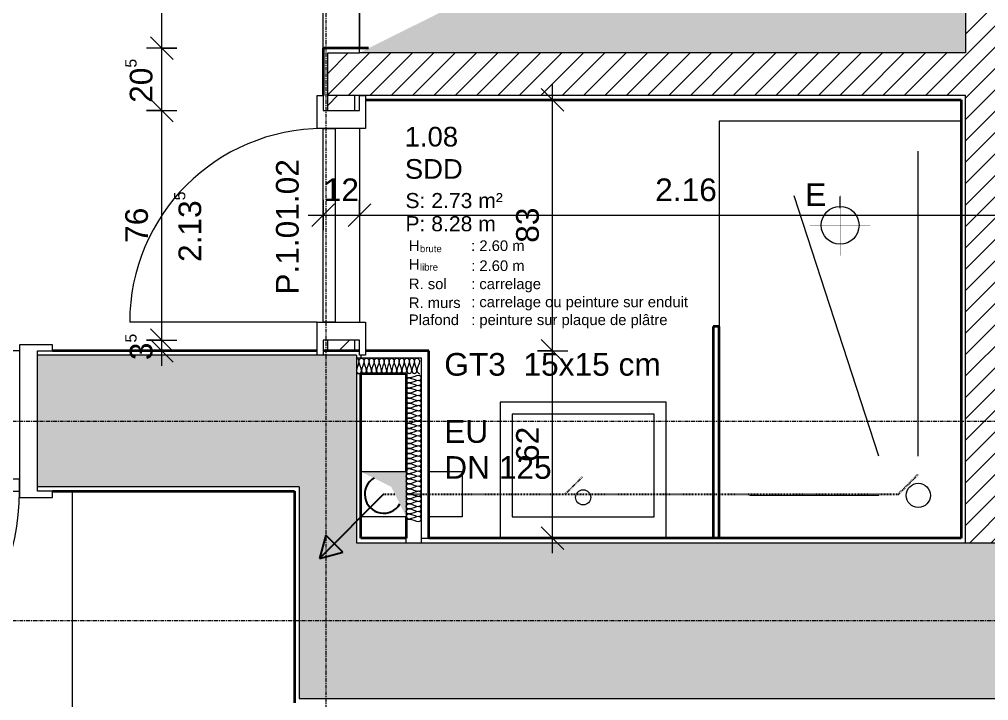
# Model space of a CAD drawing. Header units: millimetres. Extents: x -83 to 30397, y 298 to 25043.
# Drawn here: x 13692 to 16899, y 10940 to 13194 of the extents above; entities that cross this region are included whole.
import ezdxf

# ---------------------------------------------------------------- set-up
doc = ezdxf.new("R2010")
doc.units = ezdxf.units.MM
for name, pattern in [('Dot 1mm', [1, 0, -1]), ('Grid Line', [22.225, 12.7, -3.175, 3.175, -3.175]), ('WATER_CONNECTION', [5, 2.5, -2.5])]:
    doc.linetypes.add(name, pattern=pattern)
for name, color, linetype, lineweight in [('A-ANNO-DIMS', 211, 'Continuous', 9), ('A-ANNO-DIMS-50', 211, 'Continuous', 9), ('A-AREA-IDEN', 2, 'Continuous', 9), ('A-DETL', 90, 'Continuous', 9), ('A-DETL-GENF', 92, 'Continuous', 9), ('A-DOOR', 31, 'Continuous', 9), ('A-DOOR-FRAM', 31, 'Continuous', 18), ('A-DOOR-IDEN', 31, 'Continuous', 18), ('A-FLOR', 192, 'Continuous', 9), ('A-GENM', 13, 'Continuous', 9), ('A-WALL', 113, 'Continuous', 9), ('A-WALL-PATT', 111, 'Continuous', 35), ('G-ANNO-TEXT', 231, 'Continuous', 9), ('I-FURN', 30, 'Continuous', 9), ('I-WALL', 2, 'Continuous', 9), ('S-GRID', 1, 'Continuous', 9)]:
    doc.layers.add(name, color=color, linetype=linetype, lineweight=lineweight)
doc.styles.add('Arial', font='arial.ttf', dxfattribs={"height": 50})
doc.styles.add('Arial_2', font='arial.ttf', dxfattribs={"height": 0.7})
doc.styles.add('Arial_3', font='arial.ttf', dxfattribs={"height": 0.454924})
doc.styles.add('Arial_4', font='arial.ttf', dxfattribs={"height": 65})
doc.styles.add('Arial_5', font='arial.ttf', dxfattribs={"height": 35})
doc.styles.add('Arial_7', font='arial.ttf', dxfattribs={"height": 75})
doc.dimstyles.new('ANNOTATION_1_5MM_BLACK', dxfattribs={"dimscale": 304.8, "dimtxt": 76.519455, "dimasz": 0.246063, "dimexe": 0.164042, "dimexo": 0.0625, "dimgap": 0.065617, "dimtad": 1, "dimdec": 1, "dimlfac": 0.1, "dimrnd": 0.5, "dimdsep": 46, "dimtxsty": 'Arial_7', "dimblk1": 'OBLIQUE', "dimblk2": 'OBLIQUE', "dimsah": 1, "dimcen": 0.09, "dimdle": 0.164042, "dimazin": 0, "dimtfac": 1, "dimtdec": 4, "dimtix": 1, "dimtmove": 0, "dimatfit": 3, "dimfxl": 0.164042, "dimfxlon": 1, "dimtvp": 1, "dimtolj": 1, "dimtzin": 0, "dimarcsym": 2})
doc.dimstyles.new('ANNOTATION_1_5MM_BLACK_1', dxfattribs={"dimscale": 304.8, "dimtxt": 76.519455, "dimasz": 0.246063, "dimexe": 0.164042, "dimexo": 0.0625, "dimgap": 0.065617, "dimtad": 1, "dimlfac": 0.001, "dimrnd": 0.005, "dimzin": 0, "dimdsep": 46, "dimtxsty": 'Arial_7', "dimblk1": 'OBLIQUE', "dimblk2": 'OBLIQUE', "dimsah": 1, "dimcen": 0.09, "dimdle": 0.164042, "dimazin": 0, "dimtfac": 1, "dimtdec": 4, "dimtix": 1, "dimtmove": 0, "dimatfit": 3, "dimfxl": 0.164042, "dimfxlon": 1, "dimtvp": 1, "dimtolj": 1, "dimtzin": 0, "dimarcsym": 2})
pattern_1 = [(45, (0, 0), (-35.35534, 35.35534), [])]

# ---------------------------------------------------------------- blocks, each defined once
blk = doc.blocks.new('DOOR_SIMPLE _U-CASING - 885 x 2135-689238-N_F_ E_1')
at = {"layer": 'A-DOOR'}
for p, q in [((382.5, 252.5), (382.5, 997.5)), ((-382.5, -232.5), (382.5, -232.5))]:
    blk.add_line(p, q, dxfattribs=at)
at = {"layer": 'A-DOOR', "lineweight": 18}
for p, q in [((382.5, 232.5), (-382.5, 232.5)), ((-382.5, 232.5), (-382.5, 192.5)), ((382.5, 192.5), (382.5, 232.5)), ((-382.5, 192.5), (382.5, 192.5))]:
    blk.add_line(p, q, dxfattribs=at)
at = {"layer": 'A-DOOR'}
blk.add_arc((382.5, 232.5), 765, 90, 180, dxfattribs=at)
at = {"layer": 'A-DOOR-FRAM'}
for p, q in [((-382.5, 252.5), (-492.5, 252.5)), ((-492.5, 252.5), (-492.5, 232.5)), ((-492.5, 232.5), (-442.5, 232.5)), ((-442.5, 232.5), (-442.5, -232.5)), ((-382.5, -252.5), (-382.5, 252.5)), ((382.5, 252.5), (382.5, -252.5)), ((492.5, 252.5), (382.5, 252.5)), ((442.5, -232.5), (442.5, 232.5)), ((442.5, 232.5), (492.5, 232.5)), ((492.5, 232.5), (492.5, 252.5)), ((-442.5, -232.5), (-492.5, -232.5)), ((-492.5, -232.5), (-492.5, -252.5)), ((-492.5, -252.5), (-382.5, -252.5)), ((382.5, -252.5), (492.5, -252.5)), ((492.5, -232.5), (442.5, -232.5)), ((492.5, -252.5), (492.5, -232.5))]:
    blk.add_line(p, q, dxfattribs=at)
blk = doc.blocks.new('DOOR_SIMPLE _U-CASING - 760 x 2135-669667-N_F_ E_1')
at = {"layer": 'A-DOOR'}
for p, q in [((-320, 60), (320, 60)), ((320, -80), (320, -700))]:
    blk.add_line(p, q, dxfattribs=at)
at = {"layer": 'A-DOOR', "lineweight": 18}
for p, q in [((-320, -20), (320, -20)), ((-320, -60), (-320, -20)), ((320, -20), (320, -60)), ((320, -60), (-320, -60))]:
    blk.add_line(p, q, dxfattribs=at)
at = {"layer": 'A-DOOR'}
blk.add_arc((320, -60), 640, 180, 270, dxfattribs=at)
at = {"layer": 'A-DOOR-FRAM'}
for p, q in [((-430, 80), (-320, 80)), ((-430, 60), (-430, 80)), ((-320, 80), (-320, -80)), ((320, 80), (430, 80)), ((320, -80), (320, 80)), ((430, 80), (430, 60)), ((-380, 60), (-430, 60)), ((-380, -60), (-380, 60)), ((380, 60), (380, -60)), ((430, 60), (380, 60)), ((-430, -60), (-380, -60)), ((-430, -80), (-430, -60)), ((380, -60), (430, -60)), ((430, -60), (430, -80)), ((-320, -80), (-430, -80)), ((430, -80), (320, -80))]:
    blk.add_line(p, q, dxfattribs=at)
blk = doc.blocks.new('SHOWER - 1380 x 800-581641-N_F_ E_1')
at = {"layer": 'A-GENM'}
for p, q in [((271.4, -141.4), (700, -141.4)), ((141.4, -271.4), (141.4, -1280)), ((271.4, -271.4), (552.3, -1132.3)), ((800, -1380), (800, -700)), ((0, -1380), (800, -1380))]:
    blk.add_line(p, q, dxfattribs=at)
blk.add_circle((141.4, -141.4), 40, dxfattribs=at)
blk = doc.blocks.new('BATHROOM_SINK - 450 x 550-303454-N_F_ E_1')
at = {"layer": 'A-GENM'}
for p, q in [((450, 275), (0, 275)), ((450, -275), (450, 275)), ((70, 235), (70, -235)), ((410, 235), (70, 235)), ((410, -235), (410, 235)), ((70, -235), (410, -235)), ((0, -275), (450, -275))]:
    blk.add_line(p, q, dxfattribs=at)
blk.add_circle((135, 0), 25, dxfattribs=at)
blk = doc.blocks.new('CLOSET - 4950 x 750-581955-N_F_ E_1')
at = {"layer": 'I-FURN', "color": 253}
blk.add_line((0, 4935), (0, 0), dxfattribs=at)
blk = doc.blocks.new('OPENING_SHAFT_UP_GREY - Shaft Opening Symbol-728962-N_F_ E_1')
at = {"layer": 'A-DETL-GENF'}
blk.add_hatch(color=256, dxfattribs=at).paths.add_polyline_path([(75, -75), (75, 75), (-75, 75), (25, 25), (57.9, -40.8)])
for p, q in [((-75, 75), (75, 75)), ((-75, -75), (-75, 75)), ((75, 75), (75, -75)), ((75, -75), (-75, -75))]:
    blk.add_line(p, q, dxfattribs=at)
blk = doc.blocks.new('OPENING_SHAFT_UP_GREY - Shaft Opening Symbol-766635-N_F_ E_1')
at = {"layer": 'A-DETL-GENF'}
blk.add_hatch(color=256, dxfattribs=at).paths.add_polyline_path([(1045.8, -1002.5), (1045.8, 1002.5), (-1045.8, 1002.5), (377.5, 334.2), (740.9, -392.7)])
for p, q in [((-1045.8, 1002.5), (1045.8, 1002.5)), ((-1045.8, -1002.5), (-1045.8, 1002.5)), ((1045.8, 1002.5), (1045.8, -1002.5)), ((1045.8, -1002.5), (-1045.8, -1002.5))]:
    blk.add_line(p, q, dxfattribs=at)
blk = doc.blocks.new('ROOM_TAG_Small - ROOM_TAG_FR-570998-N_F_ E_1')
at = {"layer": 'A-AREA-IDEN', "insert": (-8.33, -5.482), "char_height": 0.7, "width": 0.88186, "attachment_point": 1, "style": 'Arial_2', "bg_fill": 3, "box_fill_scale": 1.25, "bg_fill_color": 256, "bg_fill_true_color": 13158600, "bg_fill_transparency": 0}
blk.add_mtext('H', dxfattribs=at)
at = {"layer": 'A-AREA-IDEN', "insert": (-7.602, -5.799), "char_height": 0.4549, "width": 2.00422, "attachment_point": 1, "style": 'Arial_3', "bg_fill": 3, "box_fill_scale": 1.25, "bg_fill_color": 256, "bg_fill_true_color": 13158600, "bg_fill_transparency": 0}
blk.add_mtext('brute', dxfattribs=at)
at = {"layer": 'A-AREA-IDEN', "insert": (-8.33, -6.703), "char_height": 0.7, "width": 0.88186, "attachment_point": 1, "style": 'Arial_2', "bg_fill": 3, "box_fill_scale": 1.25, "bg_fill_color": 256, "bg_fill_true_color": 13158600, "bg_fill_transparency": 0}
blk.add_mtext('H', dxfattribs=at)
at = {"layer": 'A-AREA-IDEN', "insert": (-7.602, -7.02), "char_height": 0.4549, "width": 1.60337, "attachment_point": 1, "style": 'Arial_3', "bg_fill": 3, "box_fill_scale": 1.25, "bg_fill_color": 256, "bg_fill_true_color": 13158600, "bg_fill_transparency": 0}
blk.add_mtext('libre', dxfattribs=at)
at = {"layer": 'A-AREA-IDEN', "insert": (-8.33, -8.002), "char_height": 0.7, "width": 3.12658, "attachment_point": 1, "style": 'Arial_2', "bg_fill": 3, "box_fill_scale": 1.25, "bg_fill_color": 256, "bg_fill_true_color": 13158600, "bg_fill_transparency": 0}
blk.add_mtext('R. sol', dxfattribs=at)
at = {"layer": 'A-AREA-IDEN', "insert": (-8.33, -9.248), "char_height": 0.7, "width": 4.24894, "attachment_point": 1, "style": 'Arial_2', "bg_fill": 3, "box_fill_scale": 1.25, "bg_fill_color": 256, "bg_fill_true_color": 13158600, "bg_fill_transparency": 0}
blk.add_mtext('R. murs', dxfattribs=at)
at = {"layer": 'A-AREA-IDEN', "insert": (-8.33, -10.379), "char_height": 0.7, "width": 4.24894, "attachment_point": 1, "style": 'Arial_2', "bg_fill": 3, "box_fill_scale": 1.25, "bg_fill_color": 256, "bg_fill_true_color": 13158600, "bg_fill_transparency": 0}
blk.add_mtext('Plafond', dxfattribs=at)
blk = doc.blocks.new('DIMBLOCK105-N_F_ E_1')
at = {"layer": 'A-ANNO-DIMS-50'}
for p, q in [((14163.4, 12132.5), (14125.9, 12170)), ((14113.4, 12132.5), (14213.4, 12132.5)), ((14163.4, 12132.5), (14113.4, 12132.5)), ((14163.4, 12097.5), (14125.9, 12135)), ((14163.4, 12047.5), (14163.4, 12132.5)), ((14163.4, 12132.5), (14200.9, 12095)), ((14213.4, 12097.5), (14113.4, 12097.5)), ((14163.4, 12097.5), (14200.9, 12060)), ((14163.4, 12097.5), (14213.4, 12097.5))]:
    blk.add_line(p, q, dxfattribs=at)
at = {"layer": 'A-ANNO-DIMS-50', "color": 0, "insert": (14042.5, 12066.4), "char_height": 75, "width": 116.613, "attachment_point": 1, "rotation": 90, "line_spacing_factor": 0.941778, "style": 'Arial_7'}
blk.add_mtext('3\\A2\\H0.5x;\\S5^  ;\\H2x;', dxfattribs=at)
blk = doc.blocks.new('_Oblique')
at = {"color": 0, "linetype": 'ByBlock', "lineweight": -2}
blk.add_line((-0.5, -0.5), (0.5, 0.5), dxfattribs=at)
blk = doc.blocks.new('DIMBLOCK106-N_F_ E_1')
at = {"layer": 'A-ANNO-DIMS-50'}
for p, q in [((14163.4, 12892.5), (14125.9, 12930)), ((14113.4, 12892.5), (14213.4, 12892.5)), ((14163.4, 12892.5), (14113.4, 12892.5)), ((14163.4, 12132.5), (14163.4, 12892.5)), ((14163.4, 12892.5), (14200.9, 12855)), ((14163.4, 12132.5), (14125.9, 12170)), ((14113.4, 12132.5), (14213.4, 12132.5)), ((14163.4, 12132.5), (14113.4, 12132.5)), ((14163.4, 12132.5), (14200.9, 12095))]:
    blk.add_line(p, q, dxfattribs=at)
at = {"layer": 'A-ANNO-DIMS-50', "color": 0, "char_height": 75, "attachment_point": 1, "rotation": 90, "line_spacing_factor": 0.941778, "style": 'Arial_7'}
for s, insert, width in [('2.13\\A2\\H0.5x;\\S5^  ;\\H2x;', (14203.7, 12391.2), 291.073), ('76', (14042.5, 12454.4), 139.568)]:
    blk.add_mtext(s, dxfattribs=dict(at, insert=insert, width=width))
blk = doc.blocks.new('DIMBLOCK107-N_F_ E_1')
at = {"layer": 'A-ANNO-DIMS-50'}
for p, q in [((14163.4, 13098.1), (14125.9, 13135.6)), ((14213.4, 13098.1), (14113.4, 13098.1)), ((14163.4, 12892.5), (14163.4, 13098.1)), ((14163.4, 13098.1), (14200.9, 13060.6)), ((14163.4, 13098.1), (14213.4, 13098.1)), ((14163.4, 12892.5), (14125.9, 12930)), ((14113.4, 12892.5), (14213.4, 12892.5)), ((14163.4, 12892.5), (14113.4, 12892.5)), ((14163.4, 12892.5), (14200.9, 12855))]:
    blk.add_line(p, q, dxfattribs=at)
at = {"layer": 'A-ANNO-DIMS-50', "color": 0, "insert": (14042.5, 12917.7), "char_height": 75, "width": 186.397, "attachment_point": 1, "rotation": 90, "line_spacing_factor": 0.941778, "style": 'Arial_7'}
blk.add_mtext('20\\A2\\H0.5x;\\S5^  ;\\H2x;', dxfattribs=at)
blk = doc.blocks.new('DIMBLOCK108-N_F_ E_1')
at = {"layer": 'A-ANNO-DIMS-50'}
for p, q in [((14163.4, 15294.7), (14125.9, 15332.2)), ((14213.4, 15294.7), (14113.4, 15294.7)), ((14163.4, 13098.1), (14163.4, 15294.7)), ((14163.4, 15294.7), (14200.9, 15257.2)), ((14163.4, 15294.7), (14213.4, 15294.7)), ((14163.4, 13098.1), (14125.9, 13135.6)), ((14213.4, 13098.1), (14113.4, 13098.1)), ((14163.4, 13098.1), (14200.9, 13060.6)), ((14163.4, 13098.1), (14213.4, 13098.1))]:
    blk.add_line(p, q, dxfattribs=at)
at = {"layer": 'A-ANNO-DIMS-50', "color": 0, "insert": (14042.5, 14075.1), "char_height": 75, "width": 291.073, "attachment_point": 1, "rotation": 90, "line_spacing_factor": 0.941778, "style": 'Arial_7'}
blk.add_mtext('2.19\\A2\\H0.5x;\\S5^  ;\\H2x;', dxfattribs=at)
blk = doc.blocks.new('DIMBLOCK114-N_F_ E_1')
at = {"layer": 'A-ANNO-DIMS-50'}
for p, q in [((14697.4, 12596.6), (14697.4, 12496.6)), ((14697.4, 12546.6), (14697.4, 12596.6)), ((14697.4, 12546.6), (14734.9, 12584.1)), ((14817.4, 12596.6), (14817.4, 12496.6)), ((14817.4, 12546.6), (14817.4, 12596.6)), ((14817.4, 12546.6), (14854.9, 12584.1)), ((14647.4, 12546.6), (14817.4, 12546.6)), ((14697.4, 12546.6), (14659.9, 12509.1)), ((14817.4, 12546.6), (14779.9, 12509.1))]:
    blk.add_line(p, q, dxfattribs=at)
at = {"layer": 'A-ANNO-DIMS-50', "color": 0, "insert": (14699.2, 12667.5), "char_height": 75, "width": 139.568, "attachment_point": 1, "line_spacing_factor": 0.941778, "style": 'Arial_7'}
blk.add_mtext('12', dxfattribs=at)
blk = doc.blocks.new('DIMBLOCK115-N_F_ E_1')
at = {"layer": 'A-ANNO-DIMS-50'}
for p, q in [((14817.4, 12596.6), (14817.4, 12496.6)), ((14817.4, 12546.6), (14817.4, 12596.6)), ((14817.4, 12546.6), (14854.9, 12584.1)), ((16977.4, 12596.6), (16977.4, 12496.6)), ((16977.4, 12546.6), (16977.4, 12596.6)), ((16977.4, 12546.6), (17014.9, 12584.1)), ((14817.4, 12546.6), (14779.9, 12509.1)), ((14817.4, 12546.6), (16977.4, 12546.6)), ((16977.4, 12546.6), (16939.9, 12509.1))]:
    blk.add_line(p, q, dxfattribs=at)
at = {"layer": 'A-ANNO-DIMS-50', "color": 0, "insert": (15795.6, 12667.5), "char_height": 75, "width": 244.244, "attachment_point": 1, "line_spacing_factor": 0.941778, "style": 'Arial_7'}
blk.add_mtext('2.16', dxfattribs=at)
blk = doc.blocks.new('DIMBLOCK134-N_F_ E_1')
at = {"layer": 'A-ANNO-DIMS-50'}
for p, q in [((15456.4, 12097.5), (15418.9, 12135)), ((15406.4, 12097.5), (15506.4, 12097.5)), ((15456.4, 12097.5), (15406.4, 12097.5)), ((15456.4, 11427.5), (15456.4, 12097.5)), ((15456.4, 12097.5), (15493.9, 12060)), ((15456.4, 11477.5), (15418.9, 11515)), ((15406.4, 11477.5), (15506.4, 11477.5)), ((15456.4, 11477.5), (15406.4, 11477.5)), ((15456.4, 11477.5), (15493.9, 11440))]:
    blk.add_line(p, q, dxfattribs=at)
at = {"layer": 'A-ANNO-DIMS-50', "color": 0, "insert": (15335.5, 11729.4), "char_height": 75, "width": 139.568, "attachment_point": 1, "rotation": 90, "line_spacing_factor": 0.941778, "style": 'Arial_7'}
blk.add_mtext('62', dxfattribs=at)
blk = doc.blocks.new('DIMBLOCK135-N_F_ E_1')
at = {"layer": 'A-ANNO-DIMS-50'}
for p, q in [((15456.4, 12928.1), (15418.9, 12965.6)), ((15456.4, 12097.5), (15456.4, 12978.1)), ((15406.4, 12928.1), (15506.4, 12928.1)), ((15456.4, 12928.1), (15406.4, 12928.1)), ((15456.4, 12928.1), (15493.9, 12890.6)), ((15456.4, 12097.5), (15418.9, 12135)), ((15406.4, 12097.5), (15506.4, 12097.5)), ((15456.4, 12097.5), (15406.4, 12097.5)), ((15456.4, 12097.5), (15493.9, 12060))]:
    blk.add_line(p, q, dxfattribs=at)
at = {"layer": 'A-ANNO-DIMS-50', "color": 0, "insert": (15335.5, 12454.7), "char_height": 75, "width": 139.568, "attachment_point": 1, "rotation": 90, "line_spacing_factor": 0.941778, "style": 'Arial_7'}
blk.add_mtext('83', dxfattribs=at)

msp = doc.modelspace()

# ---------------------------------------------------------------- hatches: boundary and pattern name
at = {"layer": 'A-DETL-GENF'}
msp.add_hatch(color=33, dxfattribs=at).paths.add_polyline_path([(14685.222, 11410.377), (14762.496, 11431.083), (14705.927, 11487.651)])
at = {"layer": 'A-WALL-PATT', "lineweight": 9}
h = msp.add_hatch(dxfattribs=at)
h.set_pattern_fill('FP1_2', color=256, style=0, pattern_type=2)
h.set_pattern_definition(pattern_1)
h.paths.add_polyline_path([(16822.354, 11462.509), (16962.354, 11462.509), (16962.354, 15367.509), (16822.354, 15367.509), (16822.354, 11477.509)])
h.paths.add_polyline_path([(16822.354, 16252.509), (16962.354, 16252.509), (16962.354, 16442.509), (16822.354, 16442.509), (16822.354, 16352.509)])
h = msp.add_hatch(dxfattribs=at)
h.set_pattern_fill('FP1_2', color=256, style=0, pattern_type=2)
h.set_pattern_definition(pattern_1)
h.paths.add_polyline_path([(16807.354, 12943.14), (16822.354, 12943.14), (16822.354, 13083.14), (14712.354, 13083.14), (14712.354, 12943.14), (16154.02, 12943.14)])
h = msp.add_hatch(dxfattribs=at)
h.set_pattern_fill('FP1_3', color=256, style=0, pattern_type=2)
h.set_pattern_definition([(45, (0, 0), (-53.033, 53.033), [])])
h.paths.add_polyline_path([(14712.354, 12097.509), (14802.354, 12097.509), (14802.354, 12132.509), (14712.354, 12132.509)])
h.paths.add_polyline_path([(14802.354, 12892.509), (14802.354, 12943.14), (14712.354, 12943.14), (14712.354, 12892.509)])
at = {"layer": 'A-WALL-PATT'}
h = msp.add_hatch(color=256, dxfattribs=at)
h.paths.add_polyline_path([(14187.534, 11647.509), (14617.354, 11647.509), (14617.354, 12082.509), (13752.354, 12082.509), (13752.354, 11647.509), (13797.354, 11647.509)])
h.paths.add_polyline_path([(12822.354, 11647.509), (12867.354, 11647.509), (12867.354, 12082.509), (11977.354, 12082.509), (11977.354, 11647.509), (12348.929, 11647.509)])
h = msp.add_hatch(color=256, dxfattribs=at)
h.paths.add_polyline_path([(14617.354, 10947.509), (14807.354, 10947.509), (14807.354, 12082.509), (14617.354, 12082.509), (14617.354, 11516.679)])
h.paths.add_polyline_path([(14685.222, 11410.377), (14705.927, 11487.651), (14762.496, 11431.083)])
msp.add_hatch(color=256, dxfattribs=at).paths.add_polyline_path([(20167.354, 10947.509), (20257.354, 10947.509), (20257.354, 11462.509), (14807.354, 11462.509), (14807.354, 10947.509), (19703.346, 10947.509)])

# ---------------------------------------------------------------- linework, layer by layer
at = {"layer": 'A-DETL', "linetype": 'Dot 1mm'}
for p, q in [((16407.354, 12412.509), (16407.354, 12612.509)), ((16307.354, 12512.509), (16507.354, 12512.509))]:
    msp.add_line(p, q, dxfattribs=at)
at = {"layer": 'A-DETL', "linetype": 'WATER_CONNECTION', "lineweight": 25}
for p, q in [((15497.354, 11622.509), (15557.354, 11682.509)), ((16599.511, 11622.509), (16665.932, 11688.931)), ((14897.354, 11622.509), (14934.854, 11622.509)), ((14972.354, 11622.509), (16599.511, 11622.509))]:
    msp.add_line(p, q, dxfattribs=at)
at = {"layer": 'A-DETL', "lineweight": 25}
for p, q in [((14897.354, 11622.509), (14685.222, 11410.377)), ((14705.927, 11487.651), (14685.222, 11410.377)), ((14762.496, 11431.083), (14705.927, 11487.651)), ((14685.222, 11410.377), (14762.496, 11431.083))]:
    msp.add_line(p, q, dxfattribs=at)
at = {"layer": 'A-DETL', "lineweight": 18}
msp.add_circle((16407.354, 12512.509), 62.5, dxfattribs=at)
at = {"layer": 'A-DETL', "lineweight": 25}
msp.add_arc((14897.354, 11622.509), 62.5, 120.084559, 329.346477, dxfattribs=at)
msp.add_arc((14897.354, 11622.509), 62.5, 120.084559, 329.346477, dxfattribs=at)
at = {"layer": 'A-DETL'}
for points in [[(14807.354, 12072.509), (14811.282, 12072.509), (14815.687, 12068.104), (14815.687, 12064.176)], [(14815.687, 12064.176), (14815.687, 12052.723), (14807.354, 12042.296), (14807.354, 12030.843)], [(14815.687, 12064.176), (14815.687, 12068.104), (14824.02, 12076.914), (14832.354, 12068.104), (14832.354, 12064.176)], [(14824.02, 12030.843), (14824.02, 12042.296), (14815.687, 12052.723), (14815.687, 12064.176)], [(14832.354, 12064.176), (14832.354, 12052.723), (14824.02, 12042.296), (14824.02, 12030.843)], [(14832.354, 12064.176), (14832.354, 12068.104), (14840.687, 12076.914), (14849.02, 12068.104), (14849.02, 12064.176)], [(14840.687, 12030.843), (14840.687, 12042.296), (14832.354, 12052.723), (14832.354, 12064.176)], [(14849.02, 12064.176), (14849.02, 12052.723), (14840.687, 12042.296), (14840.687, 12030.843)], [(14849.02, 12064.176), (14849.02, 12068.104), (14857.354, 12076.914), (14865.687, 12068.104), (14865.687, 12064.176)], [(14857.354, 12030.843), (14857.354, 12042.296), (14849.02, 12052.723), (14849.02, 12064.176)], [(14865.687, 12064.176), (14865.687, 12052.723), (14857.354, 12042.296), (14857.354, 12030.843)], [(14865.687, 12064.176), (14865.687, 12068.104), (14874.02, 12076.914), (14882.354, 12068.104), (14882.354, 12064.176)], [(14874.02, 12030.843), (14874.02, 12042.296), (14865.687, 12052.723), (14865.687, 12064.176)], [(14882.354, 12064.176), (14882.354, 12052.723), (14874.02, 12042.296), (14874.02, 12030.843)], [(14882.354, 12064.176), (14882.354, 12068.104), (14890.687, 12076.914), (14899.02, 12068.104), (14899.02, 12064.176)], [(14890.687, 12030.843), (14890.687, 12042.296), (14882.354, 12052.723), (14882.354, 12064.176)], [(14899.02, 12064.176), (14899.02, 12052.723), (14890.687, 12042.296), (14890.687, 12030.843)], [(14899.02, 12064.176), (14899.02, 12068.104), (14907.354, 12076.914), (14915.687, 12068.104), (14915.687, 12064.176)], [(14907.354, 12030.843), (14907.354, 12042.296), (14899.02, 12052.723), (14899.02, 12064.176)], [(14915.687, 12064.176), (14915.687, 12052.723), (14907.354, 12042.296), (14907.354, 12030.843)], [(14915.687, 12064.176), (14915.687, 12068.104), (14924.02, 12076.914), (14932.354, 12068.104), (14932.354, 12064.176)], [(14924.02, 12030.843), (14924.02, 12042.296), (14915.687, 12052.723), (14915.687, 12064.176)], [(14932.354, 12064.176), (14932.354, 12052.723), (14924.02, 12042.296), (14924.02, 12030.843)], [(14932.354, 12064.176), (14932.354, 12068.104), (14940.687, 12076.914), (14949.02, 12068.104), (14949.02, 12064.176)], [(14940.687, 12030.843), (14940.687, 12042.296), (14932.354, 12052.723), (14932.354, 12064.176)], [(14949.02, 12064.176), (14949.02, 12052.723), (14940.687, 12042.296), (14940.687, 12030.843)], [(14949.02, 12064.176), (14949.02, 12068.104), (14957.354, 12076.914), (14965.687, 12068.104), (14965.687, 12064.176)], [(14957.354, 12030.843), (14957.354, 12042.296), (14949.02, 12052.723), (14949.02, 12064.176)], [(14965.687, 12064.176), (14965.687, 12052.723), (14957.354, 12042.296), (14957.354, 12030.843)], [(14965.687, 12064.176), (14965.687, 12068.104), (14974.02, 12076.914), (14982.354, 12068.104), (14982.354, 12064.176)], [(14974.02, 12030.843), (14974.02, 12042.296), (14965.687, 12052.723), (14965.687, 12064.176)], [(14982.354, 12064.176), (14982.354, 12052.723), (14974.02, 12042.296), (14974.02, 12030.843)], [(14982.354, 12064.176), (14982.354, 12068.104), (14990.687, 12076.914), (14999.02, 12068.104), (14999.02, 12064.176)], [(14990.687, 12030.843), (14990.687, 12042.296), (14982.354, 12052.723), (14982.354, 12064.176)], [(14999.02, 12064.176), (14999.02, 12052.723), (14990.687, 12042.296), (14990.687, 12030.843)], [(14999.02, 12064.176), (14999.02, 12068.104), (15007.354, 12076.914), (15015.687, 12068.104), (15015.687, 12064.176)], [(15007.354, 12030.843), (15007.354, 12042.296), (14999.02, 12052.723), (14999.02, 12064.176)], [(15015.687, 12064.176), (15015.687, 12052.723), (15007.354, 12042.296), (15007.354, 12030.843)], [(14807.354, 12030.843), (14807.354, 12026.914), (14815.687, 12018.104), (14824.02, 12026.914), (14824.02, 12030.843)], [(14824.02, 12030.843), (14824.02, 12026.914), (14832.354, 12018.104), (14840.687, 12026.914), (14840.687, 12030.843)], [(14840.687, 12030.843), (14840.687, 12026.914), (14849.02, 12018.104), (14857.354, 12026.914), (14857.354, 12030.843)], [(14857.354, 12030.843), (14857.354, 12026.914), (14865.687, 12018.104), (14874.02, 12026.914), (14874.02, 12030.843)], [(14874.02, 12030.843), (14874.02, 12026.914), (14882.354, 12018.104), (14890.687, 12026.914), (14890.687, 12030.843)], [(14890.687, 12030.843), (14890.687, 12026.914), (14899.02, 12018.104), (14907.354, 12026.914), (14907.354, 12030.843)], [(14907.354, 12030.843), (14907.354, 12026.914), (14915.687, 12018.104), (14924.02, 12026.914), (14924.02, 12030.843)], [(14924.02, 12030.843), (14924.02, 12026.914), (14932.354, 12018.104), (14940.687, 12026.914), (14940.687, 12030.843)], [(14940.687, 12030.843), (14940.687, 12026.914), (14949.02, 12018.104), (14957.354, 12026.914), (14957.354, 12030.843)], [(14957.354, 12030.843), (14957.354, 12026.914), (14965.687, 12018.104), (14974.02, 12026.914), (14974.02, 12030.843)], [(14974.02, 12030.843), (14974.02, 12026.914), (14982.354, 12018.104), (14990.687, 12026.914), (14990.687, 12030.843)], [(14990.687, 12030.843), (14990.687, 12026.914), (14999.02, 12018.104), (15007.354, 12026.914), (15007.354, 12030.843)], [(15007.354, 12030.843), (15007.354, 12026.914), (15011.759, 12022.509), (15015.687, 12022.509)], [(14980.687, 12007.509), (14976.759, 12007.509), (14972.354, 12011.914), (14972.354, 12015.843)], [(14980.687, 11990.843), (14976.759, 11990.843), (14967.949, 11999.176), (14976.759, 12007.509), (14980.687, 12007.509)], [(15014.02, 12015.843), (15002.567, 12015.843), (14992.14, 12007.509), (14980.687, 12007.509)], [(14980.687, 12007.509), (14992.14, 12007.509), (15002.567, 11999.176), (15014.02, 11999.176)], [(15014.02, 11999.176), (15002.567, 11999.176), (14992.14, 11990.843), (14980.687, 11990.843)], [(15014.02, 11999.176), (15017.949, 11999.176), (15026.759, 12007.509), (15017.949, 12015.843), (15014.02, 12015.843)], [(15014.02, 11982.509), (15017.949, 11982.509), (15026.759, 11990.843), (15017.949, 11999.176), (15014.02, 11999.176)], [(14980.687, 11974.176), (14976.759, 11974.176), (14967.949, 11982.509), (14976.759, 11990.843), (14980.687, 11990.843)], [(14980.687, 11957.509), (14976.759, 11957.509), (14967.949, 11965.843), (14976.759, 11974.176), (14980.687, 11974.176)], [(14980.687, 11990.843), (14992.14, 11990.843), (15002.567, 11982.509), (15014.02, 11982.509)], [(15014.02, 11982.509), (15002.567, 11982.509), (14992.14, 11974.176), (14980.687, 11974.176)], [(14980.687, 11974.176), (14992.14, 11974.176), (15002.567, 11965.843), (15014.02, 11965.843)], [(15014.02, 11965.843), (15002.567, 11965.843), (14992.14, 11957.509), (14980.687, 11957.509)], [(15014.02, 11965.843), (15017.949, 11965.843), (15026.759, 11974.176), (15017.949, 11982.509), (15014.02, 11982.509)], [(15014.02, 11949.176), (15017.949, 11949.176), (15026.759, 11957.509), (15017.949, 11965.843), (15014.02, 11965.843)], [(14980.687, 11940.843), (14976.759, 11940.843), (14967.949, 11949.176), (14976.759, 11957.509), (14980.687, 11957.509)], [(14980.687, 11924.176), (14976.759, 11924.176), (14967.949, 11932.509), (14976.759, 11940.843), (14980.687, 11940.843)], [(14980.687, 11957.509), (14992.14, 11957.509), (15002.567, 11949.176), (15014.02, 11949.176)], [(15014.02, 11949.176), (15002.567, 11949.176), (14992.14, 11940.843), (14980.687, 11940.843)], [(14980.687, 11940.843), (14992.14, 11940.843), (15002.567, 11932.509), (15014.02, 11932.509)], [(15014.02, 11932.509), (15002.567, 11932.509), (14992.14, 11924.176), (14980.687, 11924.176)], [(15014.02, 11932.509), (15017.949, 11932.509), (15026.759, 11940.843), (15017.949, 11949.176), (15014.02, 11949.176)], [(15014.02, 11915.843), (15017.949, 11915.843), (15026.759, 11924.176), (15017.949, 11932.509), (15014.02, 11932.509)], [(14980.687, 11907.509), (14976.759, 11907.509), (14967.949, 11915.843), (14976.759, 11924.176), (14980.687, 11924.176)], [(14980.687, 11890.843), (14976.759, 11890.843), (14967.949, 11899.176), (14976.759, 11907.509), (14980.687, 11907.509)], [(14980.687, 11924.176), (14992.14, 11924.176), (15002.567, 11915.843), (15014.02, 11915.843)], [(15014.02, 11915.843), (15002.567, 11915.843), (14992.14, 11907.509), (14980.687, 11907.509)], [(14980.687, 11907.509), (14992.14, 11907.509), (15002.567, 11899.176), (15014.02, 11899.176)], [(15014.02, 11899.176), (15002.567, 11899.176), (14992.14, 11890.843), (14980.687, 11890.843)], [(15014.02, 11899.176), (15017.949, 11899.176), (15026.759, 11907.509), (15017.949, 11915.843), (15014.02, 11915.843)], [(15014.02, 11882.509), (15017.949, 11882.509), (15026.759, 11890.843), (15017.949, 11899.176), (15014.02, 11899.176)], [(14980.687, 11874.176), (14976.759, 11874.176), (14967.949, 11882.509), (14976.759, 11890.843), (14980.687, 11890.843)], [(14980.687, 11857.509), (14976.759, 11857.509), (14967.949, 11865.843), (14976.759, 11874.176), (14980.687, 11874.176)], [(14980.687, 11890.843), (14992.14, 11890.843), (15002.567, 11882.509), (15014.02, 11882.509)], [(15014.02, 11882.509), (15002.567, 11882.509), (14992.14, 11874.176), (14980.687, 11874.176)], [(14980.687, 11874.176), (14992.14, 11874.176), (15002.567, 11865.843), (15014.02, 11865.843)], [(15014.02, 11865.843), (15002.567, 11865.843), (14992.14, 11857.509), (14980.687, 11857.509)], [(15014.02, 11865.843), (15017.949, 11865.843), (15026.759, 11874.176), (15017.949, 11882.509), (15014.02, 11882.509)], [(15014.02, 11849.176), (15017.949, 11849.176), (15026.759, 11857.509), (15017.949, 11865.843), (15014.02, 11865.843)], [(14980.687, 11840.843), (14976.759, 11840.843), (14967.949, 11849.176), (14976.759, 11857.509), (14980.687, 11857.509)], [(14980.687, 11824.176), (14976.759, 11824.176), (14967.949, 11832.509), (14976.759, 11840.843), (14980.687, 11840.843)], [(14980.687, 11857.509), (14992.14, 11857.509), (15002.567, 11849.176), (15014.02, 11849.176)], [(15014.02, 11849.176), (15002.567, 11849.176), (14992.14, 11840.843), (14980.687, 11840.843)], [(14980.687, 11840.843), (14992.14, 11840.843), (15002.567, 11832.509), (15014.02, 11832.509)], [(15014.02, 11832.509), (15002.567, 11832.509), (14992.14, 11824.176), (14980.687, 11824.176)], [(15014.02, 11832.509), (15017.949, 11832.509), (15026.759, 11840.843), (15017.949, 11849.176), (15014.02, 11849.176)], [(15014.02, 11815.843), (15017.949, 11815.843), (15026.759, 11824.176), (15017.949, 11832.509), (15014.02, 11832.509)], [(14980.687, 11807.509), (14976.759, 11807.509), (14967.949, 11815.843), (14976.759, 11824.176), (14980.687, 11824.176)], [(14980.687, 11790.843), (14976.759, 11790.843), (14967.949, 11799.176), (14976.759, 11807.509), (14980.687, 11807.509)], [(14980.687, 11824.176), (14992.14, 11824.176), (15002.567, 11815.843), (15014.02, 11815.843)], [(15014.02, 11815.843), (15002.567, 11815.843), (14992.14, 11807.509), (14980.687, 11807.509)], [(14980.687, 11807.509), (14992.14, 11807.509), (15002.567, 11799.176), (15014.02, 11799.176)], [(15014.02, 11799.176), (15002.567, 11799.176), (14992.14, 11790.843), (14980.687, 11790.843)], [(15014.02, 11799.176), (15017.949, 11799.176), (15026.759, 11807.509), (15017.949, 11815.843), (15014.02, 11815.843)], [(15014.02, 11782.509), (15017.949, 11782.509), (15026.759, 11790.843), (15017.949, 11799.176), (15014.02, 11799.176)], [(14980.687, 11774.176), (14976.759, 11774.176), (14967.949, 11782.509), (14976.759, 11790.843), (14980.687, 11790.843)], [(14980.687, 11757.509), (14976.759, 11757.509), (14967.949, 11765.843), (14976.759, 11774.176), (14980.687, 11774.176)], [(14980.687, 11790.843), (14992.14, 11790.843), (15002.567, 11782.509), (15014.02, 11782.509)], [(15014.02, 11782.509), (15002.567, 11782.509), (14992.14, 11774.176), (14980.687, 11774.176)], [(14980.687, 11774.176), (14992.14, 11774.176), (15002.567, 11765.843), (15014.02, 11765.843)], [(15014.02, 11765.843), (15017.949, 11765.843), (15026.759, 11774.176), (15017.949, 11782.509), (15014.02, 11782.509)], [(14980.687, 11740.843), (14976.759, 11740.843), (14967.949, 11749.176), (14976.759, 11757.509), (14980.687, 11757.509)], [(14980.687, 11724.176), (14976.759, 11724.176), (14967.949, 11732.509), (14976.759, 11740.843), (14980.687, 11740.843)], [(15014.02, 11765.843), (15002.567, 11765.843), (14992.14, 11757.509), (14980.687, 11757.509)], [(14980.687, 11757.509), (14992.14, 11757.509), (15002.567, 11749.176), (15014.02, 11749.176)], [(15014.02, 11749.176), (15002.567, 11749.176), (14992.14, 11740.843), (14980.687, 11740.843)], [(14980.687, 11740.843), (14992.14, 11740.843), (15002.567, 11732.509), (15014.02, 11732.509)], [(15014.02, 11749.176), (15017.949, 11749.176), (15026.759, 11757.509), (15017.949, 11765.843), (15014.02, 11765.843)], [(15014.02, 11732.509), (15017.949, 11732.509), (15026.759, 11740.843), (15017.949, 11749.176), (15014.02, 11749.176)], [(14980.687, 11707.509), (14976.759, 11707.509), (14967.949, 11715.843), (14976.759, 11724.176), (14980.687, 11724.176)], [(14980.687, 11690.843), (14976.759, 11690.843), (14967.949, 11699.176), (14976.759, 11707.509), (14980.687, 11707.509)], [(15014.02, 11732.509), (15002.567, 11732.509), (14992.14, 11724.176), (14980.687, 11724.176)], [(14980.687, 11724.176), (14992.14, 11724.176), (15002.567, 11715.843), (15014.02, 11715.843)], [(15014.02, 11715.843), (15002.567, 11715.843), (14992.14, 11707.509), (14980.687, 11707.509)], [(14980.687, 11707.509), (14992.14, 11707.509), (15002.567, 11699.176), (15014.02, 11699.176)], [(15014.02, 11715.843), (15017.949, 11715.843), (15026.759, 11724.176), (15017.949, 11732.509), (15014.02, 11732.509)], [(15014.02, 11699.176), (15017.949, 11699.176), (15026.759, 11707.509), (15017.949, 11715.843), (15014.02, 11715.843)], [(14980.687, 11674.176), (14976.759, 11674.176), (14967.949, 11682.509), (14976.759, 11690.843), (14980.687, 11690.843)], [(14980.687, 11657.509), (14976.759, 11657.509), (14967.949, 11665.843), (14976.759, 11674.176), (14980.687, 11674.176)], [(15014.02, 11699.176), (15002.567, 11699.176), (14992.14, 11690.843), (14980.687, 11690.843)], [(14980.687, 11690.843), (14992.14, 11690.843), (15002.567, 11682.509), (15014.02, 11682.509)], [(15014.02, 11682.509), (15002.567, 11682.509), (14992.14, 11674.176), (14980.687, 11674.176)], [(14980.687, 11674.176), (14992.14, 11674.176), (15002.567, 11665.843), (15014.02, 11665.843)], [(15014.02, 11682.509), (15017.949, 11682.509), (15026.759, 11690.843), (15017.949, 11699.176), (15014.02, 11699.176)], [(15014.02, 11665.843), (15017.949, 11665.843), (15026.759, 11674.176), (15017.949, 11682.509), (15014.02, 11682.509)], [(14980.687, 11640.843), (14976.759, 11640.843), (14967.949, 11649.176), (14976.759, 11657.509), (14980.687, 11657.509)], [(14980.687, 11624.176), (14976.759, 11624.176), (14967.949, 11632.509), (14976.759, 11640.843), (14980.687, 11640.843)], [(15014.02, 11665.843), (15002.567, 11665.843), (14992.14, 11657.509), (14980.687, 11657.509)], [(14980.687, 11657.509), (14992.14, 11657.509), (15002.567, 11649.176), (15014.02, 11649.176)], [(15014.02, 11649.176), (15002.567, 11649.176), (14992.14, 11640.843), (14980.687, 11640.843)], [(14980.687, 11640.843), (14992.14, 11640.843), (15002.567, 11632.509), (15014.02, 11632.509)], [(15014.02, 11649.176), (15017.949, 11649.176), (15026.759, 11657.509), (15017.949, 11665.843), (15014.02, 11665.843)], [(15014.02, 11632.509), (15017.949, 11632.509), (15026.759, 11640.843), (15017.949, 11649.176), (15014.02, 11649.176)], [(14980.687, 11607.509), (14976.759, 11607.509), (14967.949, 11615.843), (14976.759, 11624.176), (14980.687, 11624.176)], [(14980.687, 11590.843), (14976.759, 11590.843), (14967.949, 11599.176), (14976.759, 11607.509), (14980.687, 11607.509)], [(15014.02, 11632.509), (15002.567, 11632.509), (14992.14, 11624.176), (14980.687, 11624.176)], [(14980.687, 11624.176), (14992.14, 11624.176), (15002.567, 11615.843), (15014.02, 11615.843)], [(15014.02, 11615.843), (15002.567, 11615.843), (14992.14, 11607.509), (14980.687, 11607.509)], [(14980.687, 11607.509), (14992.14, 11607.509), (15002.567, 11599.176), (15014.02, 11599.176)], [(15014.02, 11615.843), (15017.949, 11615.843), (15026.759, 11624.176), (15017.949, 11632.509), (15014.02, 11632.509)], [(15014.02, 11599.176), (15017.949, 11599.176), (15026.759, 11607.509), (15017.949, 11615.843), (15014.02, 11615.843)], [(14980.687, 11574.176), (14976.759, 11574.176), (14967.949, 11582.509), (14976.759, 11590.843), (14980.687, 11590.843)], [(15014.02, 11599.176), (15002.567, 11599.176), (14992.14, 11590.843), (14980.687, 11590.843)], [(14980.687, 11590.843), (14992.14, 11590.843), (15002.567, 11582.509), (15014.02, 11582.509)], [(15014.02, 11582.509), (15002.567, 11582.509), (14992.14, 11574.176), (14980.687, 11574.176)], [(15014.02, 11582.509), (15017.949, 11582.509), (15026.759, 11590.843), (15017.949, 11599.176), (15014.02, 11599.176)], [(15014.02, 11565.843), (15017.949, 11565.843), (15026.759, 11574.176), (15017.949, 11582.509), (15014.02, 11582.509)], [(14980.687, 11557.509), (14976.759, 11557.509), (14967.949, 11565.843), (14976.759, 11574.176), (14980.687, 11574.176)], [(14980.687, 11540.843), (14976.759, 11540.843), (14967.949, 11549.176), (14976.759, 11557.509), (14980.687, 11557.509)], [(14980.687, 11574.176), (14992.14, 11574.176), (15002.567, 11565.843), (15014.02, 11565.843)], [(15014.02, 11565.843), (15002.567, 11565.843), (14992.14, 11557.509), (14980.687, 11557.509)], [(14980.687, 11557.509), (14992.14, 11557.509), (15002.567, 11549.176), (15014.02, 11549.176)], [(15014.02, 11549.176), (15002.567, 11549.176), (14992.14, 11540.843), (14980.687, 11540.843)], [(15014.02, 11549.176), (15017.949, 11549.176), (15026.759, 11557.509), (15017.949, 11565.843), (15014.02, 11565.843)], [(15014.02, 11532.509), (15017.949, 11532.509), (15026.759, 11540.843), (15017.949, 11549.176), (15014.02, 11549.176)], [(14972.354, 11532.509), (14972.354, 11536.438), (14976.759, 11540.843), (14980.687, 11540.843)], [(14980.687, 11540.843), (14992.14, 11540.843), (15002.567, 11532.509), (15014.02, 11532.509)]]:
    msp.add_open_spline(points, degree=3, dxfattribs=at)
at = {"layer": 'A-FLOR'}
for p, q in [((15047.354, 11697.509), (15157.354, 11697.509)), ((15157.354, 11697.509), (15157.354, 11547.509)), ((15157.354, 11547.509), (15047.354, 11547.509))]:
    msp.add_line(p, q, dxfattribs=at)
at = {"layer": 'A-WALL'}
for p, q in [((14697.354, 13098.14), (14697.354, 15294.714)), ((14817.354, 15174.714), (14817.354, 13098.14)), ((14712.354, 13083.14), (14817.354, 13083.14)), ((14712.354, 12892.509), (14712.354, 13083.14)), ((14712.354, 12943.14), (16822.354, 12943.14)), ((14802.354, 12892.509), (14802.354, 12943.14)), ((16822.354, 11462.509), (16822.354, 12943.14)), ((14712.354, 12097.509), (14712.354, 12132.509)), ((14802.354, 12097.509), (14802.354, 12132.509)), ((14677.354, 12082.509), (13752.354, 12082.509)), ((14807.354, 12082.509), (14697.354, 12082.509)), ((14807.354, 12082.509), (14807.354, 11462.509)), ((15022.354, 12072.509), (14807.354, 12072.509)), ((14822.354, 12082.509), (14822.354, 12072.509)), ((15022.354, 11462.509), (15022.354, 12072.509)), ((14807.354, 12022.509), (14822.354, 12022.509)), ((14617.354, 11647.509), (13752.354, 11647.509)), ((14617.354, 11647.509), (14617.354, 10947.509)), ((14807.354, 11462.509), (20257.354, 11462.509)), ((14972.354, 11462.509), (14972.354, 11477.509)), ((15022.354, 11477.509), (15047.354, 11477.509)), ((14617.354, 10947.509), (20257.354, 10947.509))]:
    msp.add_line(p, q, dxfattribs=at)
at = {"layer": 'A-WALL', "lineweight": 35}
for p, q in [((14847.354, 13098.14), (14697.354, 13098.14)), ((14697.354, 13098.14), (14697.354, 12942.509)), ((14837.354, 12928.14), (16807.354, 12928.14)), ((16807.354, 12928.14), (16807.354, 11477.509)), ((14677.354, 12097.509), (13802.354, 12097.509)), ((14817.354, 12097.509), (14697.354, 12097.509)), ((14822.354, 11477.509), (14822.354, 12022.509)), ((13802.354, 11632.509), (14602.354, 11632.509)), ((14602.354, 11632.509), (14602.354, 10932.509)), ((14972.354, 11477.509), (14822.354, 11477.509)), ((16807.354, 11477.509), (15047.354, 11477.509))]:
    msp.add_line(p, q, dxfattribs=at)
at = {"layer": 'I-WALL', "lineweight": 35}
for p, q in [((16007.354, 12177.509), (15987.354, 12177.509)), ((15987.354, 12177.509), (15987.354, 11477.509)), ((16007.354, 11477.509), (16007.354, 12177.509)), ((15047.354, 12097.509), (14837.354, 12097.509)), ((15047.354, 11477.509), (15047.354, 12097.509)), ((14822.354, 12022.509), (14972.354, 12022.509)), ((14972.354, 12022.509), (14972.354, 11697.509)), ((14972.354, 11547.509), (14972.354, 11477.509))]:
    msp.add_line(p, q, dxfattribs=at)
at = {"layer": 'S-GRID', "linetype": 'Grid Line'}
for p, q in [((14707.354, 4601.222), (14707.354, 18451.704)), ((4291.211, 11865.009), (23183.885, 11865.009)), ((4291.211, 11205.009), (23183.885, 11205.009))]:
    msp.add_line(p, q, dxfattribs=at)

# ---------------------------------------------------------------- block references
at = {"layer": 'A-AREA-IDEN', "xscale": 49.99999999999998, "yscale": 49.99999999999998, "zscale": 49.99999999999998}
msp.add_blockref('ROOM_TAG_Small - ROOM_TAG_FR-570998-N_F_ E_1', (15397.353, 12736.42), dxfattribs=at)
at = {"layer": 'A-DETL-GENF', "rotation": 270.0000000000003}
msp.add_blockref('OPENING_SHAFT_UP_GREY - Shaft Opening Symbol-766635-N_F_ E_1', (15819.854, 14128.927), dxfattribs=at)
at = {"layer": 'A-DETL-GENF'}
msp.add_blockref('OPENING_SHAFT_UP_GREY - Shaft Opening Symbol-728962-N_F_ E_1', (14897.354, 11622.509), dxfattribs=at)
at = {"layer": 'A-DOOR'}
for name, p, rotation in [('DOOR_SIMPLE _U-CASING - 760 x 2135-669667-N_F_ E_1', (14757.354, 12512.509), 269.9999999999998), ('DOOR_SIMPLE _U-CASING - 885 x 2135-689238-N_F_ E_1', (13309.854, 11865.009), 180)]:
    msp.add_blockref(name, p, dxfattribs=dict(at, rotation=rotation))
at = {"layer": 'A-GENM'}
for name, p, rotation in [('SHOWER - 1380 x 800-581641-N_F_ E_1', (16807.354, 11477.509), 180), ('BATHROOM_SINK - 450 x 550-303454-N_F_ E_1', (15557.354, 11477.509), 90.00000000000021)]:
    msp.add_blockref(name, p, dxfattribs=dict(at, rotation=rotation))
at = {"layer": 'I-FURN', "color": 253}
msp.add_blockref('CLOSET - 4950 x 750-581955-N_F_ E_1', (13867.354, 6697.509), dxfattribs=at)

# ---------------------------------------------------------------- texts
at = {"layer": 'A-AREA-IDEN', "attachment_point": 1}
for s, insert, char_height, width, style in [('1.08', (14966.975, 12838.228), 65, 212.44719, 'Arial_4'), ('SDD', (14967.552, 12731.593), 65, 232.48937, 'Arial_4'), ('S: 2.73 m²', (14969.505, 12619.395), 50, 388.81844, 'Arial'), ('P: 8.28 m', (14969.505, 12542.808), 50, 360.75937, 'Arial')]:
    msp.add_mtext(s, dxfattribs=dict(at, insert=insert, char_height=char_height, width=width, style=style))
at = {"layer": 'A-DOOR-IDEN', "lineweight": 9, "insert": (14541.229, 12283.071), "char_height": 75, "width": 553.16437, "attachment_point": 1, "rotation": 90, "style": 'Arial_7'}
msp.add_mtext('P.1.01.02', dxfattribs=at)
at = {"layer": 'G-ANNO-TEXT', "color": 142, "insert": (16291.524, 12651.416), "char_height": 75, "width": 84.17719, "attachment_point": 1, "style": 'Arial_7'}
msp.add_mtext('E', dxfattribs=at)
at = {"layer": 'G-ANNO-TEXT', "color": 7, "insert": (15097.821, 12090.045), "char_height": 75, "width": 873.83938, "attachment_point": 1, "style": 'Arial_7'}
msp.add_mtext('GT3  15x15 cm', dxfattribs=at)
at = {"layer": 'G-ANNO-TEXT', "color": 33, "char_height": 75, "attachment_point": 1, "style": 'Arial_7'}
for s, insert, width in [('EU', (15097.821, 11867.874), 176.37125), ('DN 125', (15097.821, 11748.812), 436.91969)]:
    msp.add_mtext(s, dxfattribs=dict(at, insert=insert, width=width))

# ---------------------------------------------------------------- dimensions: what is measured, and where the dimension line sits
at = {"layer": 'A-ANNO-DIMS'}
for base, p1, p2, text, dimstyle, override, picture, middle in [((14163.358, 15294.714), (14213.358, 13098.14), (14213.358, 15294.714), '\\A1;2.19\\Q;{\\A1;{\\H0.5x;\\S5^ ;}}', 'ANNOTATION_1_5MM_BLACK_1', {"dimpost": '<>', "dimfxl": 2196.574169}, 'DIMBLOCK108-N_F_ E_1', (14105.065, 14196.427)), ((14163.358, 13098.14), (14113.358, 12892.509), (14213.358, 13098.14), '\\A1;20\\Q;{\\A1;{\\H0.5x;\\S5^ ;}}', 'ANNOTATION_1_5MM_BLACK', {"dimpost": '<>', "dimfxl": 228.65643}, 'DIMBLOCK107-N_F_ E_1', (14105.065, 12995.324)), ((14163.358, 12892.509), (14113.358, 12132.509), (14113.358, 12892.509), '76\\X\\A1;2.13\\Q;{\\A1;{\\H0.5x;\\S5^ ;}}', 'ANNOTATION_1_5MM_BLACK', {"dimpost": '<>', "dimfxl": 760}, 'DIMBLOCK106-N_F_ E_1', (14163.358, 12512.509)), ((14163.358, 12132.509), (14213.358, 12097.509), (14113.358, 12132.509), '\\A1;3\\Q;{\\A1;{\\H0.5x;\\S5^ ;}}', 'ANNOTATION_1_5MM_BLACK', {"dimpost": '<>', "dimfxl": 105.948101}, 'DIMBLOCK105-N_F_ E_1', (14105.039, 12115.009))]:
    dim = msp.add_linear_dim(base=base, p1=p1, p2=p2, angle=90, text=text, dimstyle=dimstyle, override=override, dxfattribs=at)
    dim.commit()
    dim.dimension.update_dxf_attribs({"geometry": picture, "text_midpoint": middle})
for base, p1, p2, override, picture, middle in [((15456.41, 12928.14), (15406.41, 12097.509), (15406.41, 12928.14), {"dimpost": '<>', "dimfxl": 830.630161}, 'DIMBLOCK135-N_F_ E_1', (15398.091, 12512.824)), ((15456.41, 12097.509), (15406.41, 11477.509), (15406.41, 12097.509), {"dimpost": '<>', "dimfxl": 620}, 'DIMBLOCK134-N_F_ E_1', (15398.117, 11787.509))]:
    dim = msp.add_linear_dim(base=base, p1=p1, p2=p2, angle=90, dimstyle='ANNOTATION_1_5MM_BLACK', override=override, dxfattribs=at)
    dim.commit()
    dim.dimension.update_dxf_attribs({"geometry": picture, "text_midpoint": middle})
for base, p1, p2, dimstyle, override, picture, middle in [((14817.354, 12546.617), (14697.354, 12596.617), (14817.354, 12596.617), 'ANNOTATION_1_5MM_BLACK', {"dimpost": '<>', "dimfxl": 120}, 'DIMBLOCK114-N_F_ E_1', (14757.354, 12604.27)), ((16977.354, 12546.617), (14817.354, 12596.617), (16977.354, 12596.617), 'ANNOTATION_1_5MM_BLACK_1', {"dimpost": '<>', "dimfxl": 2160}, 'DIMBLOCK115-N_F_ E_1', (15897.354, 12604.91))]:
    dim = msp.add_linear_dim(base=base, p1=p1, p2=p2, dimstyle=dimstyle, override=override, dxfattribs=at)
    dim.commit()
    dim.dimension.update_dxf_attribs({"geometry": picture, "text_midpoint": middle})

# ---------------------------------------------------------------- next in the draw order: texts
at = {"layer": 'A-AREA-IDEN', "char_height": 35, "attachment_point": 1, "style": 'Arial_5'}
for s, insert, width in [(': 2.60 m', (15186.78, 12462.546), 224.4725), (': 2.60 m', (15186.818, 12396.346), 224.4725), (': carrelage', (15186.818, 12336.343), 296.62437), (': carrelage ou peinture sur enduit', (15186.818, 12276.638), 905.90687), (': peinture sur plaque de plâtre', (15186.818, 12217.455), 821.72969)]:
    msp.add_mtext(s, dxfattribs=dict(at, insert=insert, width=width))

doc.saveas('drawing.dxf')
